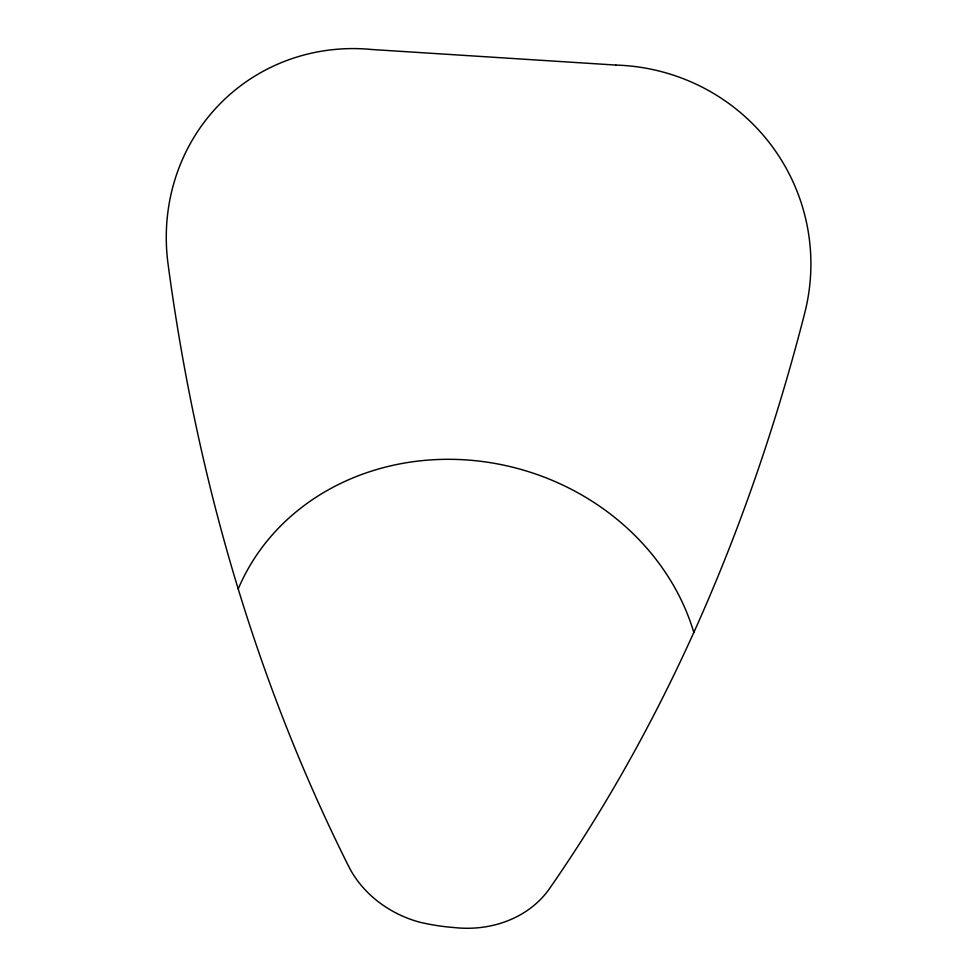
<?xml version="1.0" encoding="UTF-8"?>
<svg xmlns="http://www.w3.org/2000/svg" width="977" height="977" viewBox="0 0 977 977"><rect width="100%" height="100%" fill="white"/><g stroke="black" fill="none" stroke-linecap="round" stroke-linejoin="round"><path stroke-width="1.47" d="M238.205 588.96A241.673 216.43 16.4 0 1 473.491 460.509A241.673 216.43 16.4 0 1 693.829 632.485M615.766 65.068L372.298 49.534A201.628 192.225 51.2 0 0 168.056 264.046A5023.038 2846.245 -39.5 0 0 348.581 866.208A105.089 90.507 15.6 0 0 419.255 922.08A196.56 172.819 15.8 0 0 453.707 927.503A105.211 90.653 14.9 0 0 549.599 888.496A3003.664 1920.061 61.2 0 0 804.718 313.092A202.263 199.882 -12.5 0 0 615.766 65.068"/></g></svg>
